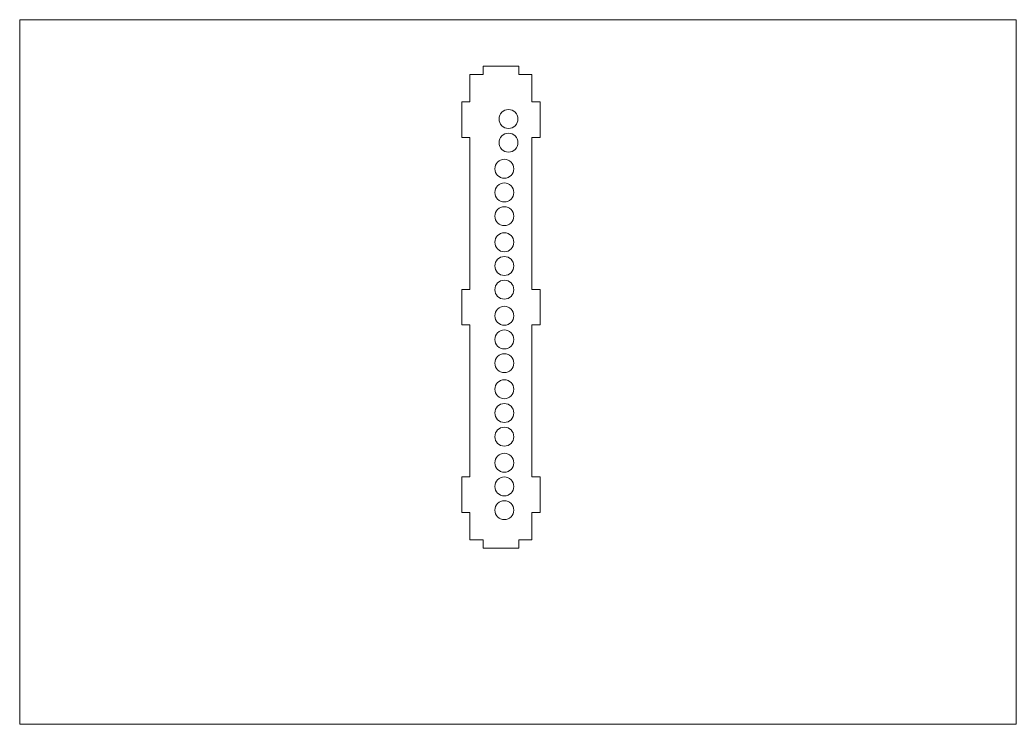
# Paper-space layout 'Sheet1' of a CAD drawing. Header units: inches, sheet in millimetres. Extents: x 0 to 420, y 0 to 297.
# The model-space entities are those that its viewports show. They can reach past a viewport. Long polylines and large blocks are cut down to what shows.
import ezdxf

# ---------------------------------------------------------------- set-up
doc = ezdxf.new("R2010")
doc.units = ezdxf.units.IN
doc.header["$LTSCALE"] = 12.7
doc.header["$MEASUREMENT"] = 0
doc.layers.add('Visible', color=7, linetype='Continuous', lineweight=40)

msp = doc.modelspace()

# ---------------------------------------------------------------- linework, layer by layer
at = {"layer": 'Visible', "lineweight": 20}
for p, q in [((195.85, 273.97), (195.85, 277.47)), ((195.85, 277.47), (210.85, 277.47)), ((210.85, 277.47), (210.85, 273.97)), ((190.26, 262.47), (190.26, 273.97)), ((190.26, 273.97), (195.85, 273.97)), ((210.85, 273.97), (216.35, 273.97)), ((216.35, 262.47), (216.35, 273.97)), ((186.76, 247.47), (186.76, 262.47)), ((186.76, 262.47), (190.26, 262.47)), ((219.85, 262.47), (216.35, 262.47)), ((219.85, 247.47), (219.85, 262.47)), ((190.26, 247.47), (186.76, 247.47)), ((190.26, 183.34), (190.26, 247.47)), ((216.35, 247.47), (219.85, 247.47)), ((216.35, 183.34), (216.35, 247.47)), ((186.76, 168.34), (186.76, 183.34)), ((186.76, 183.34), (190.26, 183.34)), ((219.85, 183.34), (216.35, 183.34)), ((219.85, 168.34), (219.85, 183.34)), ((190.26, 168.34), (186.76, 168.34)), ((190.26, 104.22), (190.26, 168.34)), ((216.35, 168.34), (219.85, 168.34)), ((216.35, 104.22), (216.35, 168.34)), ((186.76, 89.22), (186.76, 104.22)), ((186.76, 104.22), (190.26, 104.22)), ((219.85, 104.22), (216.35, 104.22)), ((219.85, 89.22), (219.85, 104.22)), ((190.26, 89.22), (186.76, 89.22)), ((190.26, 89.22), (190.26, 77.72)), ((216.35, 89.22), (219.85, 89.22)), ((216.35, 77.72), (216.35, 89.22)), ((190.26, 77.72), (195.85, 77.72)), ((195.85, 77.72), (195.85, 74.22)), ((210.85, 77.72), (216.35, 77.72)), ((210.85, 74.22), (210.85, 77.72)), ((195.85, 74.22), (210.85, 74.22))]:
    msp.add_line(p, q, dxfattribs=at)
for centre in [(206.49, 255.22), (206.49, 245.22), (204.74, 234.22), (204.74, 224.22), (204.74, 214.22), (204.74, 203.22), (204.74, 193.22), (204.74, 183.22), (204.74, 172.22), (204.74, 162.22), (204.74, 152.22), (204.74, 141.22), (204.74, 131.22), (204.74, 121.22), (204.74, 110.22), (204.74, 100.22), (204.74, 90.22)]:
    msp.add_circle(centre, 4, dxfattribs=at)

psp = doc.layouts.new('Sheet1')

# ---------------------------------------------------------------- viewports
at = {"layer": '0', "view_target_point": (210.5, 148.5)}
psp.add_viewport(center=(210, 148.5), size=(420, 297), view_center_point=(0, 0), view_height=297, dxfattribs=at)

doc.saveas('drawing.dxf')
